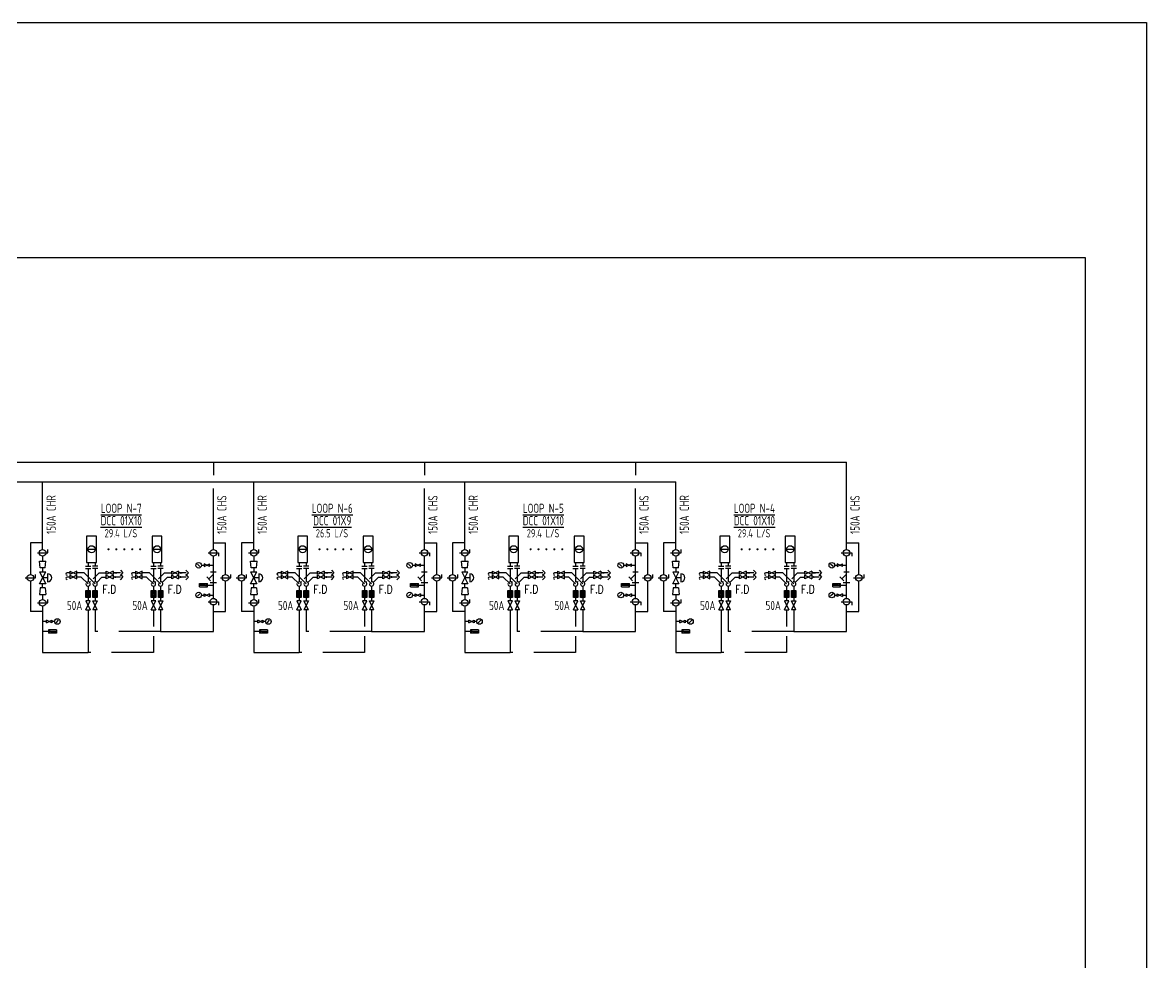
# Model space of a CAD drawing. Extents: x 38046 to 42076, y 84937 to 85507.
# Drawn here: x 41735.4 to 42076.3, y 85221.9 to 85507.1 of the extents above; entities that cross this region are included whole.
import ezdxf
from ezdxf.enums import TextEntityAlignment as Align

# ---------------------------------------------------------------- set-up
doc = ezdxf.new("R2010")
doc.units = 0
doc.header["$LTSCALE"] = 10
doc.linetypes.add('HIDDEN', pattern=[9.525, 6.35, -3.175])
doc.linetypes.add('HIDDEN2', pattern=[0.1875, 0.125, -0.0625])
for name, color, linetype in [('A-DETL-01', 1, 'Continuous'), ('M-CEQPM-DCC', 110, 'Continuous'), ('M-CEQPM-TEXT', 3, 'Continuous'), ('M-CPIPE-TEXT', 3, 'Continuous'), ('M-CPIPE-VAVE', 2, 'Continuous'), ('M-CWTR-PIPE', 130, 'Continuous'), ('M-HVAC-CMAH', 3, 'Continuous'), ('M-PIPE-CHWR20', 110, 'Continuous'), ('M-PIPE-CHWS12', 130, 'Continuous'), ('U-PCW-VALVE', 2, 'Continuous')]:
    doc.layers.add(name, color=color, linetype=linetype)
doc.styles.add('AA-TXT', font='isocp.shx', dxfattribs={"bigfont": 'chineset.shx'})
doc.styles.add('STDTEXT', font='simplex.shx', dxfattribs={"bigfont": 'china.shx'})

# ---------------------------------------------------------------- blocks, each defined once
blk = doc.blocks.new('DIM3')
blk.add_solid([(40, -6.7), (40, 6.7), (0, 0)])
blk = doc.blocks.new('DCC PIPE')
at = {"layer": 'U-PCW-VALVE'}
h = blk.add_hatch(dxfattribs=at)
h.set_pattern_fill('ANSI37', color=256, scale=2.66144, angle=90, style=0)
h.set_pattern_definition([(135, (188.80367, -130.49455), (-0.2352403, -0.2352403), []), (225, (188.80367, -130.49455), (0.2352403, -0.2352403), [])])
h.paths.add_polyline_path([(-0.67, 3.67), (-0.67, 5.8), (0.67, 5.8), (0.67, 3.67)])
h = blk.add_hatch(dxfattribs=at)
h.set_pattern_fill('ANSI37', color=256, scale=2.66144, angle=90, style=0)
h.set_pattern_definition([(135, (190.9487, -130.49455), (-0.2352403, -0.2352403), []), (225, (190.9487, -130.49455), (0.2352403, -0.2352403), [])])
h.paths.add_polyline_path([(1.48, 3.67), (1.48, 5.8), (2.81, 5.8), (2.81, 3.67)])
h = blk.add_hatch(dxfattribs=at)
h.set_pattern_fill('ANSI37', color=256, scale=2.66144, angle=90, style=0)
h.set_pattern_definition([(135, (208.65864, -130.49455), (-0.2352403, -0.2352403), []), (225, (208.65864, -130.49455), (0.2352403, -0.2352403), [])])
h.paths.add_polyline_path([(19.19, 3.67), (19.19, 5.8), (20.52, 5.8), (20.52, 3.67)])
h = blk.add_hatch(dxfattribs=at)
h.set_pattern_fill('ANSI37', color=256, scale=2.66144, angle=90, style=0)
h.set_pattern_definition([(135, (210.80367, -130.49455), (-0.2352403, -0.2352403), []), (225, (210.80367, -130.49455), (0.2352403, -0.2352403), [])])
h.paths.add_polyline_path([(21.33, 3.67), (21.33, 5.8), (22.67, 5.8), (22.67, 3.67)])
at = {"layer": 'M-CEQPM-DCC'}
for p, q in [((0, 14.35), (0, 13.17)), ((2.15, 14.35), (2.15, 13.17)), ((19.85, 14.35), (19.85, 13.17)), ((22, 14.35), (22, 13.17)), ((-0.8, 13.17), (0.8, 13.17)), ((2.95, 13.17), (1.35, 13.17)), ((19.05, 13.17), (20.65, 13.17)), ((22.8, 13.17), (21.2, 13.17))]:
    blk.add_line(p, q, dxfattribs=at)
for points in [[(2.57, 14.35), (2.57, 22.35), (-0.43, 22.35), (-0.43, 14.35)], [(22.43, 14.35), (22.43, 22.35), (19.43, 22.35), (19.43, 14.35)]]:
    blk.add_lwpolyline(points, close=True, dxfattribs=at)
at = {"layer": 'M-CPIPE-VAVE'}
for p, q in [((-5.47, 11.18), (-6.35, 11.18)), ((-3.4, 11.7), (-5.47, 10.66)), ((-5.47, 11.7), (-3.4, 10.66)), ((-5.47, 11.7), (-5.47, 10.66)), ((-3.4, 10.44), (-5.47, 9.41)), ((-5.47, 10.44), (-3.4, 9.41)), ((-5.47, 10.44), (-5.47, 9.41)), ((-3.4, 10.66), (-3.4, 11.7)), ((-1.19, 11.18), (-3.4, 11.18)), ((-3.4, 9.41), (-3.4, 10.44)), ((2.15, 7.84), (-1.19, 11.18)), ((1.53, 9.37), (3.34, 11.18)), ((3.34, 11.18), (5.55, 11.18)), ((5.55, 10.66), (5.55, 11.7)), ((7.62, 11.7), (5.55, 10.66)), ((5.55, 11.7), (7.62, 10.66)), ((5.55, 9.41), (5.55, 10.44)), ((7.62, 10.44), (5.55, 9.41)), ((5.55, 10.44), (7.62, 9.41)), ((7.62, 11.7), (7.62, 10.66)), ((9.89, 11.18), (7.62, 11.18)), ((7.62, 10.44), (7.62, 9.41)), ((9.81, 12.03), (10.58, 11.18)), ((9.81, 10.33), (10.58, 11.18)), ((9.81, 10.77), (10.58, 9.92)), ((14.38, 11.18), (13.5, 11.18)), ((16.45, 11.7), (14.38, 10.66)), ((14.38, 11.7), (16.45, 10.66)), ((14.38, 11.7), (14.38, 10.66)), ((16.45, 10.44), (14.38, 9.41)), ((14.38, 10.44), (16.45, 9.41)), ((14.38, 10.44), (14.38, 9.41)), ((16.45, 10.66), (16.45, 11.7)), ((18.66, 11.18), (16.45, 11.18)), ((16.45, 9.41), (16.45, 10.44)), ((22, 7.84), (18.66, 11.18)), ((21.38, 9.37), (23.19, 11.18)), ((23.19, 11.18), (25.4, 11.18)), ((25.4, 10.66), (25.4, 11.7)), ((27.47, 11.7), (25.4, 10.66)), ((25.4, 11.7), (27.47, 10.66)), ((25.4, 9.41), (25.4, 10.44)), ((27.47, 10.44), (25.4, 9.41)), ((25.4, 10.44), (27.47, 9.41)), ((27.47, 11.7), (27.47, 10.66)), ((29.74, 11.18), (27.47, 11.18)), ((27.47, 10.44), (27.47, 9.41)), ((29.67, 12.03), (30.44, 11.18)), ((29.67, 10.33), (30.44, 11.18)), ((29.67, 10.77), (30.44, 9.92)), ((-5.47, 9.92), (-6.35, 9.92)), ((-2.08, 9.92), (-3.4, 9.92)), ((0, 7.84), (-2.08, 9.92)), ((0.47, 8.31), (0.74, 8.58)), ((2.62, 8.31), (4.23, 9.92)), ((4.23, 9.92), (5.55, 9.92)), ((9.89, 9.92), (7.62, 9.92)), ((9.81, 9.07), (10.58, 9.92)), ((14.38, 9.92), (13.5, 9.92)), ((17.77, 9.92), (16.45, 9.92)), ((19.85, 7.84), (17.77, 9.92)), ((20.33, 8.31), (20.59, 8.58)), ((22.47, 8.31), (24.08, 9.92)), ((24.08, 9.92), (25.4, 9.92)), ((29.74, 9.92), (27.47, 9.92)), ((29.67, 9.07), (30.44, 9.92))]:
    blk.add_line(p, q, dxfattribs=at)
for centre in [(-6.35, 10.83), (13.5, 10.83), (-6.35, 9.57), (13.5, 9.57)]:
    blk.add_arc(centre, 0.35, 90, 270, dxfattribs=at)
at = {"layer": 'M-CWTR-PIPE'}
for p, q in [((0, 12.53), (0, 8.51)), ((2.15, 12.53), (2.15, 8.51)), ((19.85, 12.53), (19.85, 8.51)), ((22, 12.53), (22, 8.51)), ((0, 7.18), (0, 5.8)), ((2.15, 7.18), (2.15, 5.8)), ((19.85, 7.18), (19.85, 5.8)), ((22, 7.18), (22, 5.8)), ((0, 3.67), (0, 2.67)), ((2.15, 3.67), (2.15, 2.67)), ((19.85, 3.67), (19.85, 2.67)), ((22, 3.67), (22, 2.67))]:
    blk.add_line(p, q, dxfattribs=at)
for centre in [(0, 7.84), (2.15, 7.84), (19.85, 7.84), (22, 7.84)]:
    blk.add_arc(centre, 0.667, 167.3219, 102.6781, dxfattribs=at)
at = {"layer": 'M-HVAC-CMAH'}
for p, q in [((0.18, 18.35), (1.96, 18.35)), ((20.04, 18.35), (21.82, 18.35))]:
    blk.add_line(p, q, dxfattribs=at)
at = {"layer": 'M-HVAC-CMAH', "const_width": 0.32}
for points in [[(6.36, 18.34, 1), (6.04, 18.34, 1)], [(8.76, 18.34, 1), (8.44, 18.34, 1)], [(11.16, 18.34, 1), (10.84, 18.34, 1)], [(13.56, 18.34, 1), (13.24, 18.34, 1)], [(15.96, 18.34, 1), (15.64, 18.34, 1)]]:
    blk.add_lwpolyline(points, format="xyb", close=True, dxfattribs=at)
at = {"layer": 'M-HVAC-CMAH'}
for centre in [(1.07, 18.35), (20.93, 18.35)]:
    blk.add_circle(centre, 1.07, dxfattribs=at)
at = {"layer": 'U-PCW-VALVE'}
for p, q in [((-0.8, 12.53), (0.8, 12.53)), ((2.95, 12.53), (1.35, 12.53)), ((19.05, 12.53), (20.65, 12.53)), ((22.8, 12.53), (21.2, 12.53)), ((-0.67, 5.8), (0.67, 5.8)), ((-0.67, 3.67), (-0.67, 5.8)), ((0.67, 3.67), (-0.67, 3.67)), ((0.67, 5.8), (0.67, 3.67)), ((1.48, 5.8), (2.81, 5.8)), ((1.48, 3.67), (1.48, 5.8)), ((2.81, 3.67), (1.48, 3.67)), ((2.81, 5.8), (2.81, 3.67)), ((19.19, 5.8), (20.52, 5.8)), ((19.19, 3.67), (19.19, 5.8)), ((20.52, 3.67), (19.19, 3.67)), ((20.52, 5.8), (20.52, 3.67)), ((21.33, 5.8), (22.67, 5.8)), ((21.33, 3.67), (21.33, 5.8)), ((22.67, 3.67), (21.33, 3.67)), ((22.67, 5.8), (22.67, 3.67)), ((0.67, 2.67), (-0.67, 2.67)), ((-0.67, 0), (0.67, 2.67)), ((-0.67, 2.67), (0.67, 0)), ((-0.67, 0), (0.67, 0)), ((1.48, 2.67), (2.81, 2.67)), ((2.81, 2.67), (1.48, 0)), ((2.81, 0), (1.48, 2.67)), ((2.81, 0), (1.48, 0)), ((20.52, 2.67), (19.19, 2.67)), ((19.19, 2.67), (20.52, 0)), ((19.19, 0), (20.52, 2.67)), ((19.19, 0), (20.52, 0)), ((21.33, 2.67), (22.67, 2.67)), ((22.67, 0), (21.33, 2.67)), ((22.67, 2.67), (21.33, 0)), ((22.67, 0), (21.33, 0))]:
    blk.add_line(p, q, dxfattribs=at)
at = {"layer": 'M-CPIPE-VAVE', "linetype": 'HIDDEN2', "xscale": -0.04545454545450411, "yscale": 0.04545454545450411, "zscale": 0.045454545454545}
for p in [(9.89, 11.18), (29.74, 11.18), (9.89, 9.92), (29.74, 9.92)]:
    blk.add_blockref('DIM3', p, dxfattribs=at)

msp = doc.modelspace()

# ---------------------------------------------------------------- linework, layer by layer
at = {"layer": 'A-DETL-01', "linetype": 'Continuous'}
for p, q in [((41473.696, 85435.824), (42057.779, 85435.824)), ((42057.779, 85435.824), (42057.779, 85069.469))]:
    msp.add_line(p, q, dxfattribs=at)
at = {"layer": 'DEFPOINTS', "color": 1}
msp.add_lwpolyline([(41365.567, 85507.146), (42076.347, 85507.146), (42076.347, 84936.686), (41365.567, 84936.686)], close=True, dxfattribs=at)
at = {"layer": 'M-CWTR-PIPE'}
for p, q in [((41793.322, 85373.753), (41793.322, 85369.753)), ((41857.335, 85373.753), (41857.335, 85369.753)), ((41921.347, 85373.753), (41921.347, 85369.753)), ((41985.359, 85347.253), (41985.359, 85373.753)), ((41793.322, 85347.253), (41793.322, 85365.753)), ((41857.335, 85347.253), (41857.335, 85365.753)), ((41921.347, 85347.253), (41921.347, 85365.753)), ((41793.322, 85349.253), (41797.051, 85349.253)), ((41797.051, 85339.653), (41797.051, 85349.253)), ((41857.335, 85349.253), (41861.063, 85349.253)), ((41861.063, 85339.653), (41861.063, 85349.253)), ((41921.347, 85349.253), (41925.075, 85349.253)), ((41925.075, 85339.653), (41925.075, 85349.253)), ((41985.359, 85349.253), (41989.088, 85349.253)), ((41989.088, 85339.653), (41989.088, 85349.253)), ((41793.322, 85332.398), (41793.322, 85345.253)), ((41857.335, 85332.398), (41857.335, 85345.253)), ((41921.347, 85332.398), (41921.347, 85345.253)), ((41985.359, 85332.398), (41985.359, 85345.253)), ((41797.051, 85328.398), (41797.051, 85337.653)), ((41861.063, 85328.398), (41861.063, 85337.653)), ((41925.075, 85328.398), (41925.075, 85337.653)), ((41989.088, 85328.398), (41989.088, 85337.653)), ((41757.458, 85328.963), (41757.458, 85322.398)), ((41777.313, 85328.963), (41777.313, 85322.398)), ((41793.322, 85322.398), (41793.322, 85330.398)), ((41793.322, 85328.398), (41797.051, 85328.398)), ((41821.471, 85328.963), (41821.471, 85322.398)), ((41841.325, 85328.963), (41841.325, 85322.398)), ((41857.335, 85322.398), (41857.335, 85330.398)), ((41857.335, 85328.398), (41861.063, 85328.398)), ((41885.483, 85328.963), (41885.483, 85322.398)), ((41905.338, 85328.963), (41905.338, 85322.398)), ((41921.347, 85322.398), (41921.347, 85330.398)), ((41921.347, 85328.398), (41925.075, 85328.398)), ((41949.495, 85328.963), (41949.495, 85322.398)), ((41969.35, 85328.963), (41969.35, 85322.398)), ((41985.359, 85322.398), (41985.359, 85330.398)), ((41985.359, 85328.398), (41989.088, 85328.398)), ((41777.313, 85322.398), (41793.322, 85322.398)), ((41841.325, 85322.398), (41857.335, 85322.398)), ((41905.338, 85322.398), (41921.347, 85322.398)), ((41969.35, 85322.398), (41985.359, 85322.398))]:
    msp.add_line(p, q, dxfattribs=at)
at = {"layer": 'M-CWTR-PIPE', "linetype": 'HIDDEN', "ltscale": 0.2}
for p, q in [((41777.313, 85322.398), (41757.458, 85322.398)), ((41841.325, 85322.398), (41821.471, 85322.398)), ((41905.338, 85322.398), (41885.483, 85322.398)), ((41969.35, 85322.398), (41949.495, 85322.398))]:
    msp.add_line(p, q, dxfattribs=at)
at = {"layer": 'M-PIPE-CHWR20', "ltscale": 0.1}
for p, q in [((41538.162, 85367.753), (41933.59, 85367.753)), ((41741.553, 85347.222), (41741.553, 85367.753)), ((41805.565, 85347.222), (41805.565, 85367.753)), ((41869.578, 85347.222), (41869.578, 85367.753)), ((41933.59, 85347.222), (41933.59, 85367.753)), ((41737.824, 85349.253), (41737.824, 85339.653)), ((41741.553, 85349.253), (41737.824, 85349.253)), ((41801.837, 85349.253), (41801.837, 85339.653)), ((41805.565, 85349.253), (41801.837, 85349.253)), ((41865.849, 85349.253), (41865.849, 85339.653)), ((41869.578, 85349.253), (41865.849, 85349.253)), ((41929.861, 85349.253), (41929.861, 85339.653)), ((41933.59, 85349.253), (41929.861, 85349.253)), ((41741.553, 85345.253), (41741.553, 85343.708)), ((41805.565, 85345.253), (41805.565, 85343.708)), ((41869.578, 85345.253), (41869.578, 85343.708)), ((41933.59, 85345.253), (41933.59, 85343.708)), ((41740.752, 85341.705), (41740.551, 85343.708)), ((41740.551, 85343.708), (41742.555, 85343.708)), ((41742.354, 85341.705), (41740.752, 85341.705)), ((41741.553, 85341.705), (41741.553, 85340.505)), ((41742.354, 85341.705), (41742.555, 85343.708)), ((41804.764, 85341.705), (41804.563, 85343.708)), ((41804.563, 85343.708), (41806.567, 85343.708)), ((41806.367, 85341.705), (41804.764, 85341.705)), ((41805.565, 85341.705), (41805.565, 85340.505)), ((41806.367, 85341.705), (41806.567, 85343.708)), ((41868.776, 85341.705), (41868.576, 85343.708)), ((41868.576, 85343.708), (41870.579, 85343.708)), ((41870.379, 85341.705), (41868.776, 85341.705)), ((41869.578, 85341.705), (41869.578, 85340.505)), ((41870.379, 85341.705), (41870.579, 85343.708)), ((41932.788, 85341.705), (41932.588, 85343.708)), ((41932.588, 85343.708), (41934.592, 85343.708)), ((41934.391, 85341.705), (41932.788, 85341.705)), ((41933.59, 85341.705), (41933.59, 85340.505)), ((41934.391, 85341.705), (41934.592, 85343.708)), ((41737.824, 85337.653), (41737.824, 85328.398)), ((41740.752, 85335.601), (41740.551, 85333.598)), ((41742.354, 85335.601), (41740.752, 85335.601)), ((41741.553, 85335.601), (41741.553, 85336.801)), ((41742.354, 85335.601), (41742.555, 85333.598)), ((41801.837, 85337.653), (41801.837, 85328.398)), ((41804.764, 85335.601), (41804.563, 85333.598)), ((41806.367, 85335.601), (41804.764, 85335.601)), ((41805.565, 85335.601), (41805.565, 85336.801)), ((41806.367, 85335.601), (41806.567, 85333.598)), ((41865.849, 85337.653), (41865.849, 85328.398)), ((41868.776, 85335.601), (41868.576, 85333.598)), ((41870.379, 85335.601), (41868.776, 85335.601)), ((41869.578, 85335.601), (41869.578, 85336.801)), ((41870.379, 85335.601), (41870.579, 85333.598)), ((41929.861, 85337.653), (41929.861, 85328.398)), ((41932.788, 85335.601), (41932.588, 85333.598)), ((41934.391, 85335.601), (41932.788, 85335.601)), ((41933.59, 85335.601), (41933.59, 85336.801)), ((41934.391, 85335.601), (41934.592, 85333.598)), ((41740.551, 85333.598), (41742.555, 85333.598)), ((41741.553, 85333.598), (41741.553, 85332.053)), ((41804.563, 85333.598), (41806.567, 85333.598)), ((41805.565, 85333.598), (41805.565, 85332.053)), ((41868.576, 85333.598), (41870.579, 85333.598)), ((41869.578, 85333.598), (41869.578, 85332.053)), ((41932.588, 85333.598), (41934.592, 85333.598)), ((41933.59, 85333.598), (41933.59, 85332.053)), ((41741.553, 85328.398), (41737.824, 85328.398)), ((41741.553, 85330.053), (41741.553, 85315.998)), ((41755.313, 85328.963), (41755.313, 85315.998)), ((41805.565, 85328.398), (41801.837, 85328.398)), ((41805.565, 85330.053), (41805.565, 85315.998)), ((41819.325, 85328.963), (41819.325, 85315.998)), ((41869.578, 85328.398), (41865.849, 85328.398)), ((41869.578, 85330.053), (41869.578, 85315.998)), ((41883.338, 85328.963), (41883.338, 85315.998)), ((41933.59, 85328.398), (41929.861, 85328.398)), ((41933.59, 85330.053), (41933.59, 85315.998)), ((41947.35, 85328.963), (41947.35, 85315.998)), ((41741.553, 85315.998), (41755.313, 85315.998)), ((41805.565, 85315.998), (41819.325, 85315.998)), ((41869.578, 85315.998), (41883.338, 85315.998)), ((41933.59, 85315.998), (41947.35, 85315.998))]:
    msp.add_line(p, q, dxfattribs=at)
at = {"layer": 'M-PIPE-CHWR20', "linetype": 'HIDDEN', "ltscale": 0.2}
for p, q in [((41775.168, 85328.963), (41775.168, 85323.898)), ((41839.18, 85328.963), (41839.18, 85323.898)), ((41903.193, 85328.963), (41903.193, 85323.898)), ((41967.205, 85328.963), (41967.205, 85323.898)), ((41775.168, 85320.898), (41775.168, 85315.998)), ((41839.18, 85320.898), (41839.18, 85315.998)), ((41903.193, 85320.898), (41903.193, 85315.998)), ((41967.205, 85320.898), (41967.205, 85315.998)), ((41775.168, 85315.998), (41755.313, 85315.998)), ((41839.18, 85315.998), (41819.325, 85315.998)), ((41903.193, 85315.998), (41883.338, 85315.998)), ((41967.205, 85315.998), (41947.35, 85315.998))]:
    msp.add_line(p, q, dxfattribs=at)
at = {"layer": 'M-PIPE-CHWS12', "ltscale": 0.1}
msp.add_line((41531.824, 85373.753), (41985.359, 85373.753), dxfattribs=at)
at = {"layer": 'U-PCW-VALVE'}
for p, q in [((41739.973, 85346.253), (41743.133, 85346.253)), ((41743.133, 85346.253), (41743.133, 85347.255)), ((41791.742, 85346.253), (41794.903, 85346.253)), ((41794.903, 85346.253), (41794.903, 85345.25)), ((41803.985, 85346.253), (41807.146, 85346.253)), ((41807.146, 85346.253), (41807.146, 85347.255)), ((41855.754, 85346.253), (41858.915, 85346.253)), ((41858.915, 85346.253), (41858.915, 85345.25)), ((41867.997, 85346.253), (41871.158, 85346.253)), ((41871.158, 85346.253), (41871.158, 85347.255)), ((41919.766, 85346.253), (41922.927, 85346.253)), ((41922.927, 85346.253), (41922.927, 85345.25)), ((41932.01, 85346.253), (41935.17, 85346.253)), ((41935.17, 85346.253), (41935.17, 85347.255)), ((41983.779, 85346.253), (41986.939, 85346.253)), ((41986.939, 85346.253), (41986.939, 85345.25)), ((41789.234, 85342.086), (41788.499, 85342.821)), ((41789.717, 85342.452), (41790.519, 85342.452)), ((41790.519, 85342.852), (41790.519, 85342.052)), ((41792.119, 85342.052), (41790.519, 85342.852)), ((41790.519, 85342.052), (41792.119, 85342.852)), ((41792.119, 85342.052), (41792.119, 85342.852)), ((41792.119, 85342.452), (41793.322, 85342.452)), ((41853.247, 85342.086), (41852.511, 85342.821)), ((41853.73, 85342.452), (41854.531, 85342.452)), ((41854.531, 85342.852), (41854.531, 85342.052)), ((41856.131, 85342.052), (41854.531, 85342.852)), ((41854.531, 85342.052), (41856.131, 85342.852)), ((41856.131, 85342.052), (41856.131, 85342.852)), ((41856.131, 85342.452), (41857.335, 85342.452)), ((41917.259, 85342.086), (41916.523, 85342.821)), ((41917.742, 85342.452), (41918.543, 85342.452)), ((41918.543, 85342.852), (41918.543, 85342.052)), ((41920.143, 85342.052), (41918.543, 85342.852)), ((41918.543, 85342.052), (41920.143, 85342.852)), ((41920.143, 85342.052), (41920.143, 85342.852)), ((41920.143, 85342.452), (41921.347, 85342.452)), ((41981.271, 85342.086), (41980.535, 85342.821)), ((41981.754, 85342.452), (41982.556, 85342.452)), ((41982.556, 85342.852), (41982.556, 85342.052)), ((41984.155, 85342.052), (41982.556, 85342.852)), ((41982.556, 85342.052), (41984.155, 85342.852)), ((41984.155, 85342.052), (41984.155, 85342.852)), ((41984.155, 85342.452), (41985.359, 85342.452)), ((41736.244, 85338.653), (41739.405, 85338.653)), ((41739.405, 85338.653), (41739.405, 85339.655)), ((41740.627, 85340.505), (41742.479, 85340.505)), ((41740.627, 85336.801), (41742.479, 85340.505)), ((41740.627, 85340.505), (41742.479, 85336.801)), ((41743.069, 85338.653), (41741.553, 85338.653)), ((41743.069, 85339.882), (41743.069, 85337.457)), ((41791.34, 85338.91), (41792.471, 85337.779)), ((41791.34, 85338.91), (41792.471, 85337.779)), ((41793.322, 85339.761), (41791.906, 85338.344)), ((41792.487, 85340.452), (41794.158, 85340.452)), ((41795.47, 85338.653), (41798.631, 85338.653)), ((41798.631, 85338.653), (41798.631, 85339.655)), ((41800.256, 85338.653), (41803.417, 85338.653)), ((41803.417, 85338.653), (41803.417, 85339.655)), ((41804.639, 85340.505), (41806.491, 85340.505)), ((41804.639, 85336.801), (41806.491, 85340.505)), ((41804.639, 85340.505), (41806.491, 85336.801)), ((41807.081, 85338.653), (41805.565, 85338.653)), ((41807.081, 85339.882), (41807.081, 85337.457)), ((41855.353, 85338.91), (41856.483, 85337.779)), ((41855.353, 85338.91), (41856.483, 85337.779)), ((41857.335, 85339.761), (41855.918, 85338.344)), ((41856.499, 85340.452), (41858.17, 85340.452)), ((41859.483, 85338.653), (41862.643, 85338.653)), ((41862.643, 85338.653), (41862.643, 85339.655)), ((41864.269, 85338.653), (41867.429, 85338.653)), ((41867.429, 85338.653), (41867.429, 85339.655)), ((41868.652, 85340.505), (41870.503, 85340.505)), ((41868.652, 85336.801), (41870.503, 85340.505)), ((41868.652, 85340.505), (41870.503, 85336.801)), ((41871.093, 85338.653), (41869.578, 85338.653)), ((41871.093, 85339.882), (41871.093, 85337.457)), ((41919.365, 85338.91), (41920.496, 85337.779)), ((41919.365, 85338.91), (41920.496, 85337.779)), ((41921.347, 85339.761), (41919.93, 85338.344)), ((41920.511, 85340.452), (41922.182, 85340.452)), ((41923.495, 85338.653), (41926.656, 85338.653)), ((41926.656, 85338.653), (41926.656, 85339.655)), ((41928.281, 85338.653), (41931.442, 85338.653)), ((41931.442, 85338.653), (41931.442, 85339.655)), ((41932.664, 85340.505), (41934.516, 85340.505)), ((41932.664, 85336.801), (41934.516, 85340.505)), ((41932.664, 85340.505), (41934.516, 85336.801)), ((41935.106, 85338.653), (41933.59, 85338.653)), ((41935.106, 85339.882), (41935.106, 85337.457)), ((41983.377, 85338.91), (41984.508, 85337.779)), ((41983.377, 85338.91), (41984.508, 85337.779)), ((41985.359, 85339.761), (41983.943, 85338.344)), ((41984.523, 85340.452), (41986.195, 85340.452)), ((41987.507, 85338.653), (41990.668, 85338.653)), ((41990.668, 85338.653), (41990.668, 85339.655)), ((41742.479, 85336.801), (41740.627, 85336.801)), ((41789.127, 85335.903), (41789.127, 85336.908)), ((41789.127, 85335.903), (41789.127, 85336.908)), ((41789.127, 85336.908), (41791.539, 85336.908)), ((41789.127, 85336.908), (41791.539, 85336.908)), ((41789.127, 85335.903), (41791.539, 85335.903)), ((41789.127, 85335.903), (41791.539, 85335.903)), ((41789.336, 85336.405), (41790.993, 85336.405)), ((41789.336, 85336.405), (41790.993, 85336.405)), ((41789.452, 85336.204), (41789.452, 85336.606)), ((41789.452, 85336.204), (41789.452, 85336.606)), ((41789.854, 85336.204), (41789.854, 85336.606)), ((41789.854, 85336.204), (41789.854, 85336.606)), ((41790.256, 85336.204), (41790.256, 85336.606)), ((41790.256, 85336.204), (41790.256, 85336.606)), ((41790.657, 85336.204), (41790.657, 85336.606)), ((41790.657, 85336.204), (41790.657, 85336.606)), ((41791.539, 85335.903), (41791.539, 85336.908)), ((41791.539, 85335.903), (41791.539, 85336.908)), ((41791.539, 85336.405), (41793.322, 85336.405)), ((41791.539, 85336.405), (41793.322, 85336.405)), ((41792.32, 85337.253), (41794.324, 85337.253)), ((41792.487, 85337.253), (41794.158, 85337.253)), ((41806.491, 85336.801), (41804.639, 85336.801)), ((41853.139, 85335.903), (41853.139, 85336.908)), ((41853.139, 85335.903), (41853.139, 85336.908)), ((41853.139, 85336.908), (41855.551, 85336.908)), ((41853.139, 85336.908), (41855.551, 85336.908)), ((41853.139, 85335.903), (41855.551, 85335.903)), ((41853.139, 85335.903), (41855.551, 85335.903)), ((41853.348, 85336.405), (41855.005, 85336.405)), ((41853.348, 85336.405), (41855.005, 85336.405)), ((41853.464, 85336.204), (41853.464, 85336.606)), ((41853.464, 85336.204), (41853.464, 85336.606)), ((41853.866, 85336.204), (41853.866, 85336.606)), ((41853.866, 85336.204), (41853.866, 85336.606)), ((41854.268, 85336.204), (41854.268, 85336.606)), ((41854.268, 85336.204), (41854.268, 85336.606)), ((41854.67, 85336.204), (41854.67, 85336.606)), ((41854.67, 85336.204), (41854.67, 85336.606)), ((41855.551, 85335.903), (41855.551, 85336.908)), ((41855.551, 85335.903), (41855.551, 85336.908)), ((41855.551, 85336.405), (41857.335, 85336.405)), ((41855.551, 85336.405), (41857.335, 85336.405)), ((41856.333, 85337.253), (41858.336, 85337.253)), ((41856.499, 85337.253), (41858.17, 85337.253)), ((41870.503, 85336.801), (41868.652, 85336.801)), ((41917.152, 85335.903), (41917.152, 85336.908)), ((41917.152, 85335.903), (41917.152, 85336.908)), ((41917.152, 85336.908), (41919.563, 85336.908)), ((41917.152, 85336.908), (41919.563, 85336.908)), ((41917.152, 85335.903), (41919.563, 85335.903)), ((41917.152, 85335.903), (41919.563, 85335.903)), ((41917.36, 85336.405), (41919.017, 85336.405)), ((41917.36, 85336.405), (41919.017, 85336.405)), ((41917.476, 85336.204), (41917.476, 85336.606)), ((41917.476, 85336.204), (41917.476, 85336.606)), ((41917.878, 85336.204), (41917.878, 85336.606)), ((41917.878, 85336.204), (41917.878, 85336.606)), ((41918.28, 85336.204), (41918.28, 85336.606)), ((41918.28, 85336.204), (41918.28, 85336.606)), ((41918.682, 85336.204), (41918.682, 85336.606)), ((41918.682, 85336.204), (41918.682, 85336.606)), ((41919.563, 85335.903), (41919.563, 85336.908)), ((41919.563, 85335.903), (41919.563, 85336.908)), ((41919.563, 85336.405), (41921.347, 85336.405)), ((41919.563, 85336.405), (41921.347, 85336.405)), ((41920.345, 85337.253), (41922.349, 85337.253)), ((41920.511, 85337.253), (41922.182, 85337.253)), ((41934.516, 85336.801), (41932.664, 85336.801)), ((41981.164, 85335.903), (41981.164, 85336.908)), ((41981.164, 85335.903), (41981.164, 85336.908)), ((41981.164, 85336.908), (41983.576, 85336.908)), ((41981.164, 85336.908), (41983.576, 85336.908)), ((41981.164, 85335.903), (41983.576, 85335.903)), ((41981.164, 85335.903), (41983.576, 85335.903)), ((41981.372, 85336.405), (41983.03, 85336.405)), ((41981.372, 85336.405), (41983.03, 85336.405)), ((41981.488, 85336.204), (41981.488, 85336.606)), ((41981.488, 85336.204), (41981.488, 85336.606)), ((41981.89, 85336.204), (41981.89, 85336.606)), ((41981.89, 85336.204), (41981.89, 85336.606)), ((41982.292, 85336.204), (41982.292, 85336.606)), ((41982.292, 85336.204), (41982.292, 85336.606)), ((41982.694, 85336.204), (41982.694, 85336.606)), ((41982.694, 85336.204), (41982.694, 85336.606)), ((41983.576, 85335.903), (41983.576, 85336.908)), ((41983.576, 85335.903), (41983.576, 85336.908)), ((41983.576, 85336.405), (41985.359, 85336.405)), ((41983.576, 85336.405), (41985.359, 85336.405)), ((41984.357, 85337.253), (41986.361, 85337.253)), ((41984.523, 85337.253), (41986.195, 85337.253)), ((41743.133, 85331.053), (41743.133, 85332.056)), ((41789.234, 85333.772), (41788.499, 85333.036)), ((41789.717, 85333.405), (41790.519, 85333.405)), ((41790.519, 85333.005), (41790.519, 85333.805)), ((41792.119, 85333.805), (41790.519, 85333.005)), ((41790.519, 85333.805), (41792.119, 85333.005)), ((41791.742, 85331.398), (41794.903, 85331.398)), ((41792.119, 85333.805), (41792.119, 85333.005)), ((41792.119, 85333.405), (41793.322, 85333.405)), ((41794.903, 85331.398), (41794.903, 85330.395)), ((41807.146, 85331.053), (41807.146, 85332.056)), ((41853.247, 85333.772), (41852.511, 85333.036)), ((41853.73, 85333.405), (41854.531, 85333.405)), ((41854.531, 85333.005), (41854.531, 85333.805)), ((41856.131, 85333.805), (41854.531, 85333.005)), ((41854.531, 85333.805), (41856.131, 85333.005)), ((41855.754, 85331.398), (41858.915, 85331.398)), ((41856.131, 85333.805), (41856.131, 85333.005)), ((41856.131, 85333.405), (41857.335, 85333.405)), ((41858.915, 85331.398), (41858.915, 85330.395)), ((41871.158, 85331.053), (41871.158, 85332.056)), ((41917.259, 85333.772), (41916.523, 85333.036)), ((41917.742, 85333.405), (41918.543, 85333.405)), ((41918.543, 85333.005), (41918.543, 85333.805)), ((41920.143, 85333.805), (41918.543, 85333.005)), ((41918.543, 85333.805), (41920.143, 85333.005)), ((41919.766, 85331.398), (41922.927, 85331.398)), ((41920.143, 85333.805), (41920.143, 85333.005)), ((41920.143, 85333.405), (41921.347, 85333.405)), ((41922.927, 85331.398), (41922.927, 85330.395)), ((41935.17, 85331.053), (41935.17, 85332.056)), ((41981.271, 85333.772), (41980.535, 85333.036)), ((41981.754, 85333.405), (41982.556, 85333.405)), ((41982.556, 85333.005), (41982.556, 85333.805)), ((41984.155, 85333.805), (41982.556, 85333.005)), ((41982.556, 85333.805), (41984.155, 85333.005)), ((41983.779, 85331.398), (41986.939, 85331.398)), ((41984.155, 85333.805), (41984.155, 85333.005)), ((41984.155, 85333.405), (41985.359, 85333.405)), ((41986.939, 85331.398), (41986.939, 85330.395)), ((41739.973, 85331.053), (41743.133, 85331.053)), ((41803.985, 85331.053), (41807.146, 85331.053)), ((41867.997, 85331.053), (41871.158, 85331.053)), ((41932.01, 85331.053), (41935.17, 85331.053)), ((41742.757, 85325.398), (41741.553, 85325.398)), ((41742.757, 85324.998), (41742.757, 85325.798)), ((41742.757, 85324.998), (41744.356, 85325.798)), ((41744.356, 85324.998), (41742.757, 85325.798)), ((41744.356, 85325.798), (41744.356, 85324.998)), ((41745.158, 85325.398), (41744.356, 85325.398)), ((41745.641, 85325.031), (41746.377, 85325.767)), ((41806.769, 85325.398), (41805.565, 85325.398)), ((41806.769, 85324.998), (41806.769, 85325.798)), ((41806.769, 85324.998), (41808.369, 85325.798)), ((41808.369, 85324.998), (41806.769, 85325.798)), ((41808.369, 85325.798), (41808.369, 85324.998)), ((41809.17, 85325.398), (41808.369, 85325.398)), ((41809.653, 85325.031), (41810.389, 85325.767)), ((41870.781, 85325.398), (41869.578, 85325.398)), ((41870.781, 85324.998), (41870.781, 85325.798)), ((41870.781, 85324.998), (41872.381, 85325.798)), ((41872.381, 85324.998), (41870.781, 85325.798)), ((41872.381, 85325.798), (41872.381, 85324.998)), ((41873.182, 85325.398), (41872.381, 85325.398)), ((41873.666, 85325.031), (41874.401, 85325.767)), ((41934.793, 85325.398), (41933.59, 85325.398)), ((41934.793, 85324.998), (41934.793, 85325.798)), ((41934.793, 85324.998), (41936.393, 85325.798)), ((41936.393, 85324.998), (41934.793, 85325.798)), ((41936.393, 85325.798), (41936.393, 85324.998)), ((41937.195, 85325.398), (41936.393, 85325.398)), ((41937.678, 85325.031), (41938.413, 85325.767)), ((41743.336, 85322.398), (41741.553, 85322.398)), ((41743.336, 85322.398), (41741.553, 85322.398)), ((41743.336, 85322.9), (41743.336, 85321.895)), ((41743.336, 85322.9), (41743.336, 85321.895)), ((41745.748, 85322.9), (41743.336, 85322.9)), ((41745.748, 85322.9), (41743.336, 85322.9)), ((41745.748, 85321.895), (41743.336, 85321.895)), ((41745.748, 85321.895), (41743.336, 85321.895)), ((41745.54, 85322.398), (41743.882, 85322.398)), ((41745.54, 85322.398), (41743.882, 85322.398)), ((41744.218, 85322.599), (41744.218, 85322.197)), ((41744.218, 85322.599), (41744.218, 85322.197)), ((41744.62, 85322.599), (41744.62, 85322.197)), ((41744.62, 85322.599), (41744.62, 85322.197)), ((41745.022, 85322.599), (41745.022, 85322.197)), ((41745.022, 85322.599), (41745.022, 85322.197)), ((41745.424, 85322.599), (41745.424, 85322.197)), ((41745.424, 85322.599), (41745.424, 85322.197)), ((41745.748, 85322.9), (41745.748, 85321.895)), ((41745.748, 85322.9), (41745.748, 85321.895)), ((41807.349, 85322.398), (41805.565, 85322.398)), ((41807.349, 85322.398), (41805.565, 85322.398)), ((41807.349, 85322.9), (41807.349, 85321.895)), ((41807.349, 85322.9), (41807.349, 85321.895)), ((41809.76, 85322.9), (41807.349, 85322.9)), ((41809.76, 85322.9), (41807.349, 85322.9)), ((41809.76, 85321.895), (41807.349, 85321.895)), ((41809.76, 85321.895), (41807.349, 85321.895)), ((41809.552, 85322.398), (41807.895, 85322.398)), ((41809.552, 85322.398), (41807.895, 85322.398)), ((41808.23, 85322.599), (41808.23, 85322.197)), ((41808.23, 85322.599), (41808.23, 85322.197)), ((41808.632, 85322.599), (41808.632, 85322.197)), ((41808.632, 85322.599), (41808.632, 85322.197)), ((41809.034, 85322.599), (41809.034, 85322.197)), ((41809.034, 85322.599), (41809.034, 85322.197)), ((41809.436, 85322.599), (41809.436, 85322.197)), ((41809.436, 85322.599), (41809.436, 85322.197)), ((41809.76, 85322.9), (41809.76, 85321.895)), ((41809.76, 85322.9), (41809.76, 85321.895)), ((41871.361, 85322.398), (41869.578, 85322.398)), ((41871.361, 85322.398), (41869.578, 85322.398)), ((41871.361, 85322.9), (41871.361, 85321.895)), ((41871.361, 85322.9), (41871.361, 85321.895)), ((41873.773, 85322.9), (41871.361, 85322.9)), ((41873.773, 85322.9), (41871.361, 85322.9)), ((41873.773, 85321.895), (41871.361, 85321.895)), ((41873.773, 85321.895), (41871.361, 85321.895)), ((41873.564, 85322.398), (41871.907, 85322.398)), ((41873.564, 85322.398), (41871.907, 85322.398)), ((41872.242, 85322.599), (41872.242, 85322.197)), ((41872.242, 85322.599), (41872.242, 85322.197)), ((41872.644, 85322.599), (41872.644, 85322.197)), ((41872.644, 85322.599), (41872.644, 85322.197)), ((41873.046, 85322.599), (41873.046, 85322.197)), ((41873.046, 85322.599), (41873.046, 85322.197)), ((41873.448, 85322.599), (41873.448, 85322.197)), ((41873.448, 85322.599), (41873.448, 85322.197)), ((41873.773, 85322.9), (41873.773, 85321.895)), ((41873.773, 85322.9), (41873.773, 85321.895)), ((41935.373, 85322.398), (41933.59, 85322.398)), ((41935.373, 85322.398), (41933.59, 85322.398)), ((41935.373, 85322.9), (41935.373, 85321.895)), ((41935.373, 85322.9), (41935.373, 85321.895)), ((41937.785, 85322.9), (41935.373, 85322.9)), ((41937.785, 85322.9), (41935.373, 85322.9)), ((41937.785, 85321.895), (41935.373, 85321.895)), ((41937.785, 85321.895), (41935.373, 85321.895)), ((41937.577, 85322.398), (41935.919, 85322.398)), ((41937.577, 85322.398), (41935.919, 85322.398)), ((41936.255, 85322.599), (41936.255, 85322.197)), ((41936.255, 85322.599), (41936.255, 85322.197)), ((41936.657, 85322.599), (41936.657, 85322.197)), ((41936.657, 85322.599), (41936.657, 85322.197)), ((41937.058, 85322.599), (41937.058, 85322.197)), ((41937.058, 85322.599), (41937.058, 85322.197)), ((41937.46, 85322.599), (41937.46, 85322.197)), ((41937.46, 85322.599), (41937.46, 85322.197)), ((41937.785, 85322.9), (41937.785, 85321.895)), ((41937.785, 85322.9), (41937.785, 85321.895))]:
    msp.add_line(p, q, dxfattribs=at)
for centre, radius in [((41741.553, 85346.253), 1), ((41793.322, 85346.253), 1), ((41805.565, 85346.253), 1), ((41857.335, 85346.253), 1), ((41869.578, 85346.253), 1), ((41921.347, 85346.253), 1), ((41933.59, 85346.253), 1), ((41985.359, 85346.253), 1), ((41788.868, 85342.452), 0.85), ((41852.88, 85342.452), 0.85), ((41916.892, 85342.452), 0.85), ((41980.904, 85342.452), 0.85), ((41737.824, 85338.653), 1), ((41797.051, 85338.653), 1), ((41801.837, 85338.653), 1), ((41861.063, 85338.653), 1), ((41865.849, 85338.653), 1), ((41925.075, 85338.653), 1), ((41929.861, 85338.653), 1), ((41989.088, 85338.653), 1), ((41791.171, 85336.405), 0.178), ((41791.171, 85336.405), 0.178), ((41855.184, 85336.405), 0.178), ((41855.184, 85336.405), 0.178), ((41919.196, 85336.405), 0.178), ((41919.196, 85336.405), 0.178), ((41983.208, 85336.405), 0.178), ((41983.208, 85336.405), 0.178), ((41741.553, 85331.053), 1), ((41788.868, 85333.405), 0.85), ((41793.322, 85331.398), 1), ((41805.565, 85331.053), 1), ((41852.88, 85333.405), 0.85), ((41857.335, 85331.398), 1), ((41869.578, 85331.053), 1), ((41916.892, 85333.405), 0.85), ((41921.347, 85331.398), 1), ((41933.59, 85331.053), 1), ((41980.904, 85333.405), 0.85), ((41985.359, 85331.398), 1), ((41746.008, 85325.398), 0.85), ((41810.02, 85325.398), 0.85), ((41874.032, 85325.398), 0.85), ((41938.044, 85325.398), 0.85), ((41743.704, 85322.398), 0.178), ((41743.704, 85322.398), 0.178), ((41807.716, 85322.398), 0.178), ((41807.716, 85322.398), 0.178), ((41871.728, 85322.398), 0.178), ((41871.728, 85322.398), 0.178), ((41935.741, 85322.398), 0.178), ((41935.741, 85322.398), 0.178)]:
    msp.add_circle(centre, radius, dxfattribs=at)
for centre in [(41743.069, 85338.661), (41807.081, 85338.661), (41871.093, 85338.661), (41935.106, 85338.661)]:
    msp.add_arc(centre, 1.221, 270, 90, dxfattribs=at)

# ---------------------------------------------------------------- block references
for p in [(41755.313, 85328.963), (41819.325, 85328.963), (41883.338, 85328.963), (41947.35, 85328.963)]:
    msp.add_blockref('DCC PIPE', p)

# ---------------------------------------------------------------- texts
at = {"layer": 'DEFPOINTS', "style": 'AA-TXT', "width": 0.8}
for s, p in [('29.4 L/S', (41765.286, 85352.176)), ('26.5 L/S', (41829.299, 85352.176)), ('29.4 L/S', (41893.311, 85352.176)), ('29.4 L/S', (41957.323, 85352.176))]:
    msp.add_text(s, height=2.5, dxfattribs=at).set_placement(p, align=Align.MIDDLE)
at = {"layer": 'M-CEQPM-TEXT', "style": 'AA-TXT', "width": 0.8}
for s, p in [('%%ULOOP N-7', (41765.386, 85359.747)), ('%%ULOOP N-6', (41829.399, 85359.747)), ('%%ULOOP N-5', (41893.411, 85359.747)), ('%%ULOOP N-4', (41957.423, 85359.747)), ('%%UDCC 01X10', (41765.386, 85355.997)), ('%%UDCC 01X9', (41829.399, 85355.997)), ('%%UDCC 01X10', (41893.411, 85355.997)), ('%%UDCC 01X10', (41957.423, 85355.997))]:
    msp.add_text(s, height=2.8, dxfattribs=at).set_placement(p, align=Align.MIDDLE)
at = {"layer": 'M-CPIPE-TEXT', "style": 'AA-TXT', "width": 0.8}
for s, p in [('150A CHR', (41744.128, 85351.92)), ('150A CHS', (41795.897, 85351.92)), ('150A CHR', (41808.14, 85351.92)), ('150A CHS', (41859.91, 85351.92)), ('150A CHR', (41872.153, 85351.92)), ('150A CHS', (41923.922, 85351.92)), ('150A CHR', (41936.165, 85351.92)), ('150A CHS', (41987.934, 85351.92))]:
    msp.add_text(s, height=2.8, rotation=90, dxfattribs=at).set_placement(p, align=Align.MIDDLE_LEFT)
at = {"layer": 'M-CPIPE-TEXT', "width": 0.8}
for s, height, style, p in [('F.D', 2.5, 'STDTEXT', (41759.646, 85333.931)), ('F.D', 2.5, 'STDTEXT', (41779.501, 85333.931)), ('F.D', 2.5, 'STDTEXT', (41823.658, 85333.931)), ('F.D', 2.5, 'STDTEXT', (41843.513, 85333.931)), ('F.D', 2.5, 'STDTEXT', (41887.67, 85333.931)), ('F.D', 2.5, 'STDTEXT', (41907.525, 85333.931)), ('F.D', 2.5, 'STDTEXT', (41951.682, 85333.931)), ('F.D', 2.5, 'STDTEXT', (41971.537, 85333.931)), ('50A', 2.8, 'AA-TXT', (41748.907, 85328.853)), ('50A', 2.8, 'AA-TXT', (41768.761, 85328.853)), ('50A', 2.8, 'AA-TXT', (41812.919, 85328.853)), ('50A', 2.8, 'AA-TXT', (41832.774, 85328.853)), ('50A', 2.8, 'AA-TXT', (41876.931, 85328.853)), ('50A', 2.8, 'AA-TXT', (41896.786, 85328.853)), ('50A', 2.8, 'AA-TXT', (41940.943, 85328.853)), ('50A', 2.8, 'AA-TXT', (41960.798, 85328.853))]:
    msp.add_text(s, height=height, dxfattribs=dict(at, style=style)).set_placement(p)

doc.saveas('drawing.dxf')
